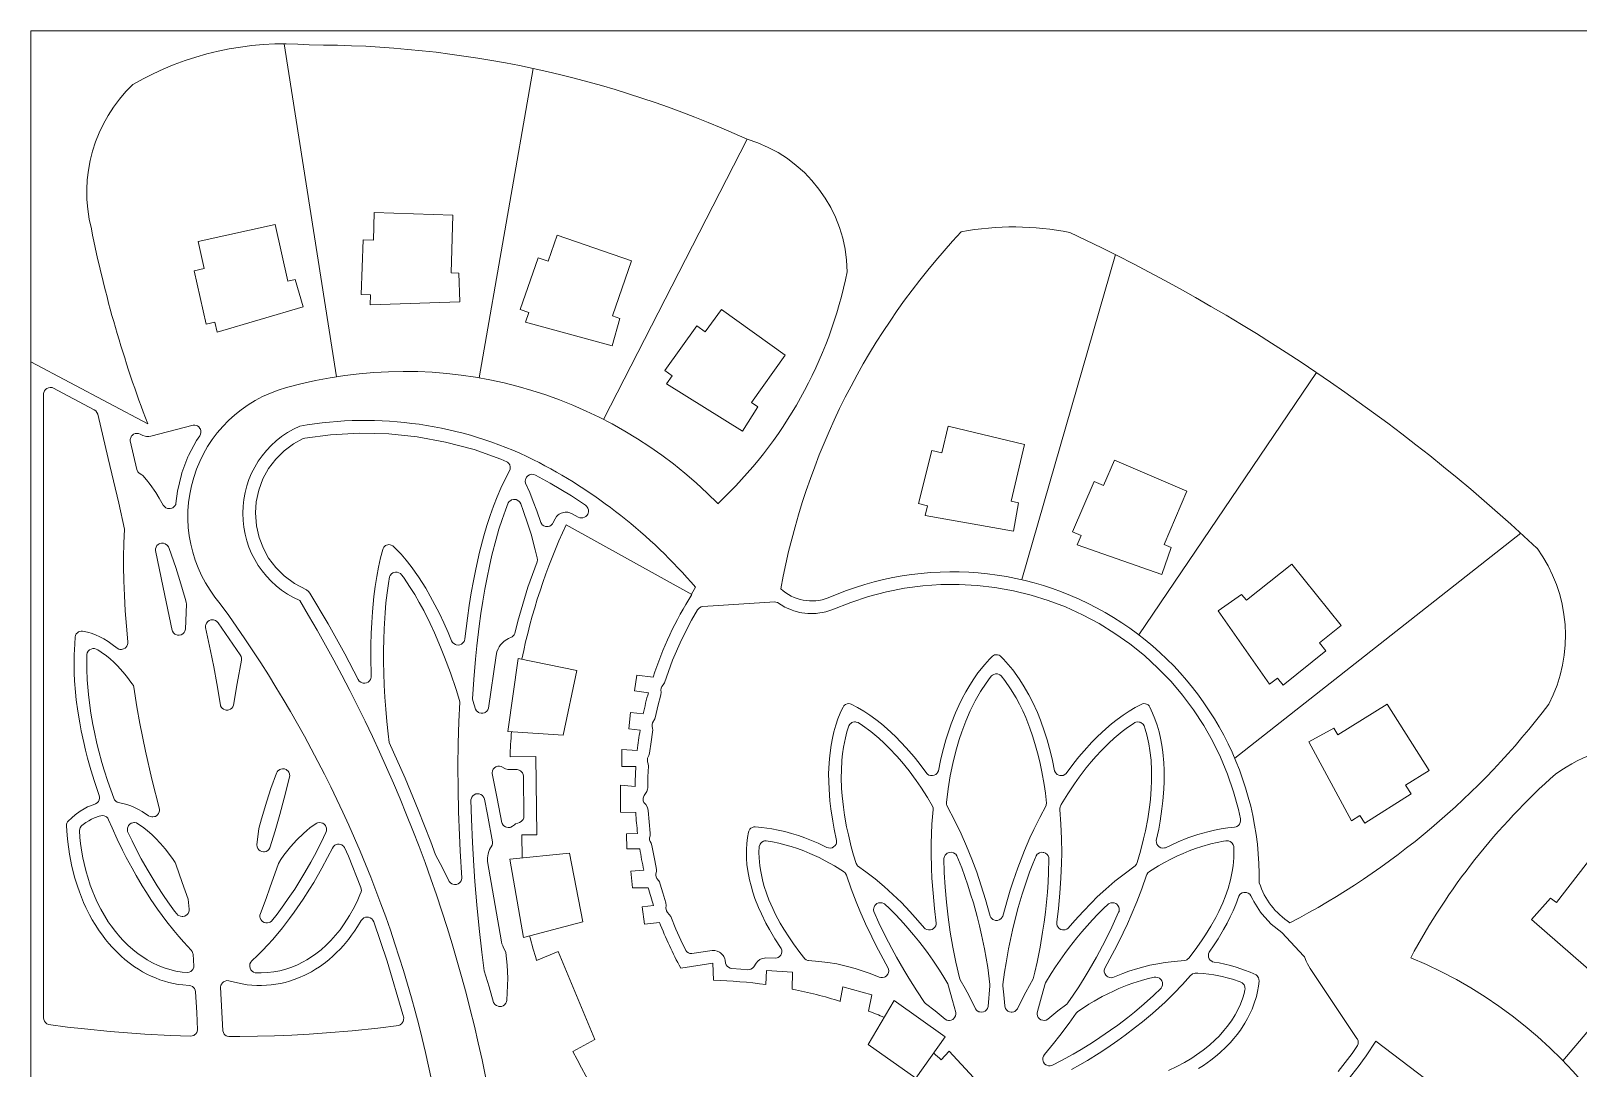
# Model space of a CAD drawing. Header units: inches. Extents: x 36 to 78.3, y 17.3 to 55.9.
# Drawn here: x 36.25 to 63.2, y 37.82 to 55.9 of the extents above; entities that cross this region are included whole.
import ezdxf

# ---------------------------------------------------------------- set-up
doc = ezdxf.new("R2010")
doc.units = ezdxf.units.IN
doc.layers.add('01_ORIGINAL_PLAN', color=7, linetype='Continuous', lineweight=20)
doc.layers.add('02_CONCEPT_CLOSED_AREAS', color=7, linetype='Continuous', lineweight=15)

msp = doc.modelspace()

# ---------------------------------------------------------------- linework, layer by layer
at = {"layer": '01_ORIGINAL_PLAN'}
for p, q in [((36.248, 17.906), (36.248, 55.9)), ((36.248, 55.9), (71.442, 55.9))]:
    msp.add_line(p, q, dxfattribs=at)
for points in [[(40.658, 55.675), (41.569, 49.871)], [(45, 55.245), (44.06, 49.85)], [(48.726, 54.013), (46.225, 49.126)], [(55.143, 52), (53.51, 46.333)], [(38.284, 49.049), (36.248, 50.129)], [(55.552, 45.371), (58.647, 49.945)], [(62.206, 47.145), (57.223, 43.22)], [(47.087, 44.63), (46.802, 44.667), (46.766, 44.393), (47.006, 44.362)], [(46.916, 43.993), (46.696, 44.016), (46.666, 43.73), (46.862, 43.709)], [(45.044, 43.247), (44.595, 43.241)], [(44.807, 41.482), (44.799, 41.881), (45.061, 41.886), (45.044, 43.247)], [(46.813, 43.357), (46.546, 43.371), (46.546, 43.074), (46.789, 43.074)], [(46.775, 42.728), (46.519, 42.748), (46.519, 42.277), (46.786, 42.274)], [(66.604, 42.276), (62.941, 37.945)], [(46.818, 41.908), (46.625, 41.902), (46.633, 41.638), (46.856, 41.638)], [(46.926, 41.27), (46.702, 41.249), (46.728, 40.961), (47.002, 40.962)], [(47.096, 40.651), (46.9, 40.63)], [(46.9, 40.63), (46.939, 40.324), (47.2, 40.358)], [(46.075, 38.317), (45.433, 39.849), (45.059, 39.693)], [(49.053, 39.272), (49.062, 39.519), (49.515, 39.492), (49.513, 39.194)], [(50.35, 38.981), (50.396, 39.232), (50.902, 39.093), (50.842, 38.811)], [(51.286, 38.996), (52.178, 38.364), (51.665, 37.64), (50.837, 38.227), (51.286, 38.996)], [(46.075, 38.317), (45.692, 38.109)], [(52.249, 38.111), (52.108, 37.96)], [(52.249, 38.111), (52.668, 37.654), (52.525, 37.523)]]:
    msp.add_lwpolyline(points, dxfattribs=at)
for points in [[(43.572, 51.68), (43.598, 52.69), (42.23, 52.734), (42.214, 52.252), (42.035, 52.258), (42.004, 51.303), (42.163, 51.298), (42.158, 51.123), (43.721, 51.177), (43.704, 51.675)], [(40.725, 51.537), (40.502, 52.523), (39.164, 52.23), (39.268, 51.758), (39.093, 51.72), (39.298, 50.787), (39.453, 50.821), (39.491, 50.65), (40.993, 51.087), (40.853, 51.565)], [(46.381, 50.933), (46.709, 51.889), (45.415, 52.34), (45.257, 51.885), (45.088, 51.944), (44.773, 51.041), (44.923, 50.989), (44.866, 50.824), (46.374, 50.409), (46.506, 50.889)], [(48.804, 49.422), (49.389, 50.246), (48.277, 51.045), (47.995, 50.654), (47.85, 50.758), (47.292, 49.982), (47.421, 49.889), (47.319, 49.747), (48.648, 48.921), (48.911, 49.345)], [(53.327, 47.704), (53.561, 48.687), (52.231, 49.012), (52.116, 48.544), (51.942, 48.586), (51.715, 47.658), (51.87, 47.62), (51.829, 47.45), (53.37, 47.181), (53.455, 47.672)], [(55.995, 46.944), (56.387, 47.876), (55.128, 48.415), (54.938, 47.972), (54.774, 48.042), (54.397, 47.164), (54.544, 47.101), (54.475, 46.94), (55.951, 46.422), (56.116, 46.892)], [(57.426, 45.973), (58.218, 46.601), (59.075, 45.534), (58.699, 45.232), (58.811, 45.092), (58.066, 44.493), (57.966, 44.618), (57.83, 44.508), (56.934, 45.791), (57.343, 46.076)], [(45.757, 44.748), (44.738, 44.957), (44.556, 43.684), (45.524, 43.622)], [(59.019, 43.63), (59.878, 44.165), (60.608, 43.006), (60.2, 42.749), (60.296, 42.598), (59.487, 42.088), (59.402, 42.222), (59.254, 42.129), (58.511, 43.505), (58.949, 43.742)], [(45.629, 41.562), (44.593, 41.461), (44.828, 40.095), (45.865, 40.369)], [(62.827, 40.702), (63.445, 41.502), (64.534, 40.672), (64.241, 40.288), (64.384, 40.18), (63.804, 39.42), (63.677, 39.516), (63.571, 39.377), (62.394, 40.407), (62.722, 40.782)]]:
    msp.add_lwpolyline(points, close=True, dxfattribs=at)
for points in [[(44.283, 37.084, 0.090917), (40.931, 45.968, -0.652582), (40.931, 49.011, -0.158741), (45.004, 48.425, -0.098355), (47.824, 46.203), (47.755, 46.078)], [(47.087, 44.63, -0.062406), (47.763, 46.073), (45.572, 47.29, 0.058367), (44.801, 44.944, 0.058367)], [(50.14, 46.014, -0.546754), (57.65, 41.045, 0.171391), (58.184, 40.351, 0.171391)], [(46.916, 43.993, -0.01479), (47.006, 44.362, -0.01479)], [(44.621, 43.68, 0.010358), (44.595, 43.241)], [(46.813, 43.357, -0.013879), (46.862, 43.709)], [(60.29, 39.74, -0.089338), (62.813, 42.944, -0.322066), (66.051, 42.944, -0.030946), (69.111, 38.833, -0.044664), (70.78, 33.554, -0.301674), (68.967, 31.144, -0.082145), (65.591, 31.078)], [(46.775, 42.728, -0.013523), (46.789, 43.074, -0.013523)], [(46.818, 41.908, -0.014342), (46.786, 42.274)], [(46.926, 41.27, -0.014645), (46.856, 41.638)], [(47.096, 40.651, -0.012679), (47.002, 40.962)], [(48.142, 39.35), (48.13, 39.649), (47.57, 39.561, -0.034306), (47.2, 40.358, -0.034306)], [(44.936, 40.124, 0.010564), (45.059, 39.693, 0.010564)], [(60.29, 39.74, -0.300089), (65.18, 32.538)], [(59.849, 35.488, 0.057164), (61.253, 37.088), (59.681, 38.289, -0.064319), (58.632, 37.014, -0.064319)], [(45.692, 38.109, 0.060935), (47.109, 35.956, -0.206423), (49.375, 35.99)]]:
    msp.add_lwpolyline(points, format="xyb", dxfattribs=at)
for centre, radius, start, end in [((40.658, 50.423), 5.252, 85.2142, 120.0956), ((41.139, 37.317), 18.339, 65.5622, 90.1344), ((39.813, 53.089), 2.593, 133.6015, 194.2753), ((48.026, 51.672), 2.444, 0.7167, 73.3418), ((57.911, 56.571), 21.019, 191.3089, 200.9684), ((61.436, 43.951), 12.326, 136.7478, 169.6154), ((53.373, 47.535), 4.948, 78.6004, 100.6499), ((40.939, 23.771), 31.601, 47.0054, 64.8874), ((43.034, 53.196), 7.583, 313.0815, 348.6437), ((42.751, 42.34), 7.624, 44.2289, 105.6047), ((41.312, 47.434), 2.33, 105.2161, 220.7715), ((60.387, 45.356), 2.599, 332.6099, 36.0186), ((49.852, 46.755), 0.794, 227.0981, 291.2465), ((22.064, 33.195), 21.619, 354.0583, 36.0319), ((51.961, 52.291), 13.465, 297.5281, 322.8549), ((47.898, 31.093), 8.26, 81.9573, 88.3074), ((47.898, 31.093), 8.26, 72.7279, 78.7214), ((47.898, 31.093), 8.26, 67.0855, 69.118), ((48.363, 33.974), 5.47, 46.7825, 48.644)]:
    msp.add_arc(centre, radius, start, end, dxfattribs=at)
at = {"layer": '02_CONCEPT_CLOSED_AREAS'}
for points in [[(36.469, 49.579), (36.472, 49.594), (36.483, 49.623), (36.502, 49.647), (36.526, 49.667), (36.554, 49.679), (36.585, 49.684), (36.615, 49.681), (36.63, 49.676), (37.35, 49.295), (37.378, 49.275), (37.398, 49.249), (37.411, 49.217), (37.596, 48.446), (37.778, 47.666), (37.88, 47.213), (37.868, 46.967), (37.862, 46.728), (37.861, 46.563), (37.865, 46.313), (37.875, 46.055), (37.89, 45.791), (37.911, 45.521), (37.937, 45.249), (37.936, 45.217), (37.927, 45.187), (37.919, 45.173), (37.899, 45.148), (37.887, 45.138), (37.859, 45.124), (37.828, 45.117), (37.796, 45.118), (37.781, 45.122), (37.753, 45.136), (37.665, 45.204), (37.592, 45.256), (37.52, 45.301), (37.449, 45.339), (37.373, 45.372), (37.299, 45.399), (37.255, 45.412), (37.18, 45.428), (37.144, 45.434), (37.12, 45.434), (37.097, 45.43), (37.077, 45.421), (37.058, 45.408), (37.038, 45.386), (37.025, 45.36), (37.02, 45.336), (37.01, 45.211), (37.001, 45.023), (36.999, 44.896), (37.002, 44.703), (37.009, 44.571), (37.024, 44.373), (37.038, 44.24), (37.065, 44.038), (37.098, 43.836), (37.124, 43.699), (37.167, 43.496), (37.2, 43.358), (37.235, 43.221), (37.292, 43.017), (37.356, 42.812), (37.437, 42.572), (37.444, 42.541), (37.444, 42.525), (37.438, 42.494), (37.432, 42.479), (37.424, 42.465), (37.402, 42.441), (37.375, 42.424), (37.303, 42.398), (37.236, 42.37), (37.173, 42.337), (37.108, 42.298), (37.019, 42.233), (36.959, 42.181), (36.898, 42.123), (36.887, 42.109), (36.876, 42.09), (36.869, 42.067), (36.867, 42.039), (36.878, 41.873), (36.889, 41.761), (36.919, 41.544), (36.96, 41.334), (37.012, 41.131), (37.057, 40.986), (37.091, 40.889), (37.164, 40.705), (37.205, 40.616), (37.269, 40.488), (37.316, 40.403), (37.364, 40.323), (37.439, 40.208), (37.493, 40.132), (37.548, 40.06), (37.605, 39.99), (37.664, 39.924), (37.754, 39.83), (37.818, 39.769), (37.883, 39.713), (37.982, 39.635), (38.051, 39.585), (38.122, 39.539), (38.194, 39.496), (38.267, 39.457), (38.341, 39.421), (38.417, 39.388), (38.495, 39.358), (38.573, 39.332), (38.653, 39.31), (38.733, 39.292), (38.814, 39.277), (38.896, 39.266), (39.002, 39.258), (39.034, 39.253), (39.062, 39.239), (39.075, 39.229), (39.096, 39.205), (39.11, 39.177), (39.116, 39.146), (39.136, 38.788), (39.148, 38.484), (39.142, 38.454), (39.136, 38.44), (39.12, 38.415), (39.097, 38.395), (39.084, 38.387), (39.056, 38.377), (39.026, 38.374), (38.682, 38.385), (38.23, 38.409), (37.93, 38.43), (37.631, 38.454), (37.183, 38.499), (36.886, 38.533), (36.556, 38.577), (36.527, 38.59), (36.502, 38.609), (36.484, 38.633), (36.472, 38.662), (36.468, 38.693)], [(37.976, 48.751), (37.977, 48.782), (37.98, 48.797), (37.992, 48.825), (38.001, 48.838), (38.011, 48.849), (38.035, 48.868), (38.063, 48.88), (38.078, 48.883), (38.093, 48.884), (38.123, 48.881), (38.152, 48.87), (38.199, 48.846), (38.238, 48.834), (38.261, 48.831), (38.299, 48.83), (38.339, 48.837), (39.075, 49.028), (39.106, 49.028), (39.136, 49.02), (39.149, 49.014), (39.174, 48.995), (39.193, 48.971), (39.2, 48.958), (39.209, 48.928), (39.21, 48.897), (39.203, 48.867), (39.188, 48.84), (39.132, 48.757), (38.994, 48.497), (38.983, 48.472), (38.878, 48.193), (38.869, 48.166), (38.801, 47.877), (38.775, 47.661), (38.77, 47.646), (38.755, 47.618), (38.732, 47.595), (38.719, 47.586), (38.705, 47.579), (38.674, 47.571), (38.642, 47.571), (38.626, 47.574), (38.597, 47.587), (38.572, 47.607), (38.553, 47.632), (38.482, 47.756), (38.421, 47.854), (38.325, 47.992), (38.261, 48.074), (38.195, 48.148), (38.178, 48.163), (38.132, 48.192), (38.111, 48.214), (38.103, 48.227), (38.093, 48.256)], [(42.177, 44.636), (42.171, 44.606), (42.164, 44.592), (42.147, 44.567), (42.124, 44.547), (42.096, 44.534), (42.066, 44.528), (42.035, 44.53), (42.02, 44.533), (41.993, 44.547), (41.969, 44.566), (41.952, 44.591), (41.716, 45.038), (41.426, 45.56), (41.109, 46.097), (41.083, 46.127), (41.051, 46.153), (40.84, 46.266), (40.658, 46.399), (40.512, 46.545), (40.388, 46.709), (40.297, 46.874), (40.222, 47.067), (40.176, 47.27), (40.159, 47.498), (40.173, 47.692), (40.217, 47.896), (40.29, 48.09), (40.388, 48.27), (40.512, 48.434), (40.658, 48.58), (40.825, 48.704), (40.993, 48.794), (41.02, 48.801), (41.467, 48.86), (41.972, 48.888), (42.486, 48.875), (42.977, 48.824), (43.473, 48.733), (43.969, 48.601), (44.437, 48.436), (44.541, 48.389), (44.553, 48.38), (44.574, 48.359), (44.589, 48.333), (44.597, 48.303), (44.598, 48.273), (44.595, 48.258), (44.584, 48.23), (44.502, 48.076), (44.434, 47.931), (44.369, 47.777), (44.307, 47.617), (44.248, 47.45), (44.193, 47.277), (44.14, 47.096), (44.066, 46.813), (44, 46.516), (43.959, 46.311), (43.921, 46.101), (43.885, 45.883), (43.853, 45.663), (43.808, 45.299), (43.8, 45.269), (43.794, 45.254), (43.775, 45.229), (43.75, 45.21), (43.721, 45.197), (43.69, 45.193), (43.658, 45.196), (43.643, 45.201), (43.616, 45.217), (43.594, 45.239), (43.578, 45.267), (43.515, 45.414), (43.441, 45.581), (43.364, 45.742), (43.287, 45.895), (43.206, 46.044), (43.126, 46.183), (43, 46.382), (42.873, 46.561), (42.786, 46.672), (42.696, 46.775), (42.605, 46.87), (42.552, 46.92), (42.527, 46.935), (42.506, 46.941), (42.486, 46.944), (42.464, 46.942), (42.444, 46.936), (42.424, 46.927), (42.408, 46.914), (42.394, 46.897), (42.383, 46.879), (42.377, 46.86), (42.339, 46.711), (42.303, 46.55), (42.273, 46.386), (42.246, 46.216), (42.224, 46.041), (42.198, 45.77), (42.185, 45.584), (42.177, 45.393), (42.172, 45.197), (42.171, 44.999)], [(44.867, 48.015), (44.861, 48.046), (44.864, 48.078), (44.869, 48.093), (44.884, 48.12), (44.905, 48.143), (44.932, 48.16), (44.947, 48.165), (44.978, 48.171), (45.009, 48.167), (45.038, 48.156), (45.295, 48.017), (45.667, 47.792), (45.909, 47.629), (45.933, 47.607), (45.942, 47.595), (45.95, 47.581), (45.96, 47.551), (45.961, 47.519), (45.954, 47.488), (45.948, 47.473), (45.94, 47.46), (45.918, 47.436), (45.891, 47.42), (45.861, 47.411), (45.829, 47.41), (45.813, 47.413), (45.784, 47.424), (45.679, 47.482), (45.639, 47.499), (45.6, 47.508), (45.575, 47.51), (45.554, 47.509), (45.511, 47.501), (45.488, 47.493), (45.452, 47.474), (45.435, 47.462), (45.404, 47.432), (45.38, 47.396), (45.343, 47.317), (45.335, 47.304), (45.313, 47.282), (45.286, 47.267), (45.257, 47.259), (45.226, 47.259), (45.211, 47.261), (45.182, 47.272), (45.158, 47.29), (45.147, 47.302), (45.131, 47.328), (45.061, 47.535), (45.001, 47.697), (44.938, 47.853)], [(44.22, 44.091), (44.208, 44.062), (44.189, 44.038), (44.164, 44.019), (44.15, 44.012), (44.121, 44.004), (44.09, 44.004), (44.06, 44.011), (44.046, 44.018), (44.033, 44.026), (44.01, 44.048), (43.994, 44.074), (43.947, 44.227), (43.942, 44.255), (43.963, 44.591), (43.993, 44.948), (44.016, 45.181), (44.056, 45.521), (44.087, 45.741), (44.12, 45.958), (44.156, 46.167), (44.194, 46.371), (44.236, 46.569), (44.28, 46.761), (44.352, 47.038), (44.403, 47.212), (44.457, 47.38), (44.514, 47.542), (44.564, 47.671), (44.583, 47.696), (44.608, 47.716), (44.623, 47.723), (44.653, 47.731), (44.685, 47.731), (44.701, 47.728), (44.73, 47.716), (44.755, 47.696), (44.765, 47.684), (44.781, 47.657), (44.825, 47.541), (44.908, 47.298), (44.961, 47.125), (45.035, 46.854), (45.07, 46.711), (45.073, 46.677), (45.066, 46.643), (44.907, 46.202), (44.731, 45.609), (44.68, 45.396), (44.666, 45.369), (44.657, 45.358), (44.635, 45.338), (44.622, 45.331), (44.571, 45.309), (44.538, 45.292), (44.491, 45.258), (44.463, 45.233), (44.432, 45.199), (44.406, 45.162), (44.388, 45.128), (44.367, 45.075), (44.352, 45.012)], [(38.416, 46.84), (38.418, 46.871), (38.427, 46.9), (38.444, 46.927), (38.467, 46.948), (38.48, 46.956), (38.494, 46.962), (38.525, 46.969), (38.556, 46.968), (38.586, 46.959), (38.612, 46.943), (38.623, 46.932), (38.642, 46.907), (38.648, 46.892), (38.697, 46.761), (38.772, 46.547), (38.844, 46.321), (38.936, 46.005), (38.953, 45.941), (38.957, 45.905), (38.941, 45.467), (38.932, 45.436), (38.915, 45.409), (38.892, 45.387), (38.864, 45.373), (38.833, 45.366), (38.817, 45.365), (38.801, 45.367), (38.771, 45.377), (38.757, 45.385), (38.733, 45.405), (38.715, 45.432), (38.709, 45.446), (38.554, 46.196)], [(42.496, 46.38), (42.509, 46.408), (42.529, 46.432), (42.554, 46.45), (42.568, 46.456), (42.599, 46.463), (42.63, 46.463), (42.659, 46.454), (42.686, 46.438), (42.707, 46.416), (42.738, 46.374), (42.857, 46.199), (42.936, 46.072), (43.014, 45.937), (43.092, 45.793), (43.204, 45.568), (43.278, 45.407), (43.385, 45.157), (43.455, 44.981), (43.557, 44.706), (43.655, 44.42), (43.716, 44.227), (43.718, 44.199), (43.703, 43.86), (43.692, 43.474), (43.688, 43.082), (43.69, 42.685), (43.699, 42.283), (43.713, 41.877), (43.727, 41.604), (43.756, 41.129), (43.75, 41.098), (43.744, 41.083), (43.727, 41.057), (43.716, 41.046), (43.69, 41.028), (43.66, 41.018), (43.628, 41.016), (43.597, 41.022), (43.583, 41.028), (43.557, 41.046), (43.536, 41.07), (43.417, 41.309), (43.299, 41.535), (43.216, 41.759), (42.997, 42.318), (42.766, 42.873), (42.49, 43.495), (42.471, 43.644), (42.449, 43.861), (42.431, 44.076), (42.416, 44.287), (42.404, 44.495), (42.396, 44.7), (42.392, 44.9), (42.391, 45.097), (42.394, 45.29), (42.4, 45.478), (42.417, 45.754), (42.433, 45.929), (42.453, 46.101), (42.476, 46.267)], [(46.937, 42.436), (46.928, 42.45), (46.917, 42.479), (46.914, 42.495), (46.915, 42.526), (46.919, 42.542), (46.932, 42.571), (46.957, 42.605), (46.978, 42.642), (46.99, 42.679), (46.994, 42.703), (46.999, 42.894), (47.008, 43.083), (47.003, 43.124), (46.992, 43.159), (46.989, 43.19), (46.993, 43.22), (46.998, 43.234), (47.014, 43.267), (47.028, 43.309), (47.053, 43.504), (47.08, 43.675), (47.082, 43.716), (47.08, 43.737), (47.073, 43.777), (47.072, 43.809), (47.08, 43.839), (47.118, 43.905), (47.131, 43.946), (47.172, 44.125), (47.224, 44.326), (47.226, 44.37), (47.223, 44.406), (47.228, 44.439), (47.241, 44.469), (47.264, 44.499), (47.286, 44.536), (47.428, 44.929), (47.581, 45.283), (47.755, 45.627), (47.861, 45.807), (47.871, 45.82), (47.895, 45.843), (47.924, 45.859), (47.957, 45.865), (49.212, 45.945), (49.228, 45.943), (49.258, 45.932), (49.383, 45.856), (49.41, 45.842), (49.512, 45.8), (49.541, 45.79), (49.647, 45.762), (49.677, 45.756), (49.786, 45.743), (49.816, 45.742), (49.927, 45.744), (49.957, 45.746), (50.067, 45.764), (50.097, 45.771), (50.205, 45.804), (50.535, 45.937), (50.843, 46.039), (51.154, 46.121), (51.468, 46.183), (51.785, 46.225), (52.102, 46.247), (52.42, 46.249), (52.737, 46.232), (53.045, 46.197), (53.366, 46.139), (53.675, 46.064), (53.973, 45.971), (54.272, 45.858), (54.572, 45.721), (54.858, 45.569), (55.135, 45.397), (55.396, 45.213), (55.648, 45.01), (55.885, 44.792), (56.112, 44.556), (56.314, 44.318), (56.504, 44.063), (56.682, 43.791), (56.835, 43.521), (56.975, 43.236), (57.097, 42.942), (57.203, 42.634), (57.288, 42.326), (57.322, 42.161), (57.325, 42.13), (57.319, 42.1), (57.306, 42.072), (57.286, 42.048), (57.26, 42.03), (57.246, 42.024), (57.216, 42.017), (57.103, 42.005), (56.986, 41.988), (56.87, 41.966), (56.754, 41.939), (56.58, 41.89), (56.407, 41.831), (56.235, 41.762), (56.014, 41.659), (55.999, 41.655), (55.967, 41.653), (55.936, 41.659), (55.907, 41.674), (55.884, 41.695), (55.866, 41.722), (55.857, 41.752), (55.856, 41.784), (55.897, 41.98), (55.924, 42.125), (55.955, 42.335), (55.972, 42.476), (55.988, 42.679), (55.993, 42.815), (55.993, 43.01), (55.987, 43.14), (55.97, 43.326), (55.953, 43.447), (55.93, 43.567), (55.903, 43.682), (55.871, 43.797), (55.833, 43.906), (55.792, 44.008), (55.769, 44.06), (55.744, 44.112), (55.731, 44.132), (55.715, 44.148), (55.703, 44.156), (55.67, 44.17), (55.641, 44.172), (55.618, 44.169), (55.604, 44.165), (55.489, 44.103), (55.383, 44.04), (55.279, 43.971), (55.175, 43.896), (55.074, 43.817), (54.975, 43.733), (54.831, 43.599), (54.735, 43.502), (54.598, 43.351), (54.506, 43.243), (54.418, 43.132), (54.285, 42.954), (54.261, 42.934), (54.233, 42.921), (54.203, 42.916), (54.172, 42.919), (54.157, 42.923), (54.129, 42.937), (54.117, 42.947), (54.097, 42.97), (54.084, 42.998), (54.045, 43.178), (54.01, 43.326), (53.952, 43.54), (53.907, 43.681), (53.836, 43.882), (53.783, 44.014), (53.698, 44.201), (53.636, 44.323), (53.538, 44.494), (53.466, 44.605), (53.355, 44.758), (53.275, 44.856), (53.192, 44.948), (53.135, 45.004), (53.117, 45.015), (53.089, 45.023), (53.06, 45.024), (53.038, 45.02), (53.019, 45.012), (53, 44.999), (52.949, 44.948), (52.866, 44.855), (52.749, 44.71), (52.675, 44.605), (52.605, 44.495), (52.537, 44.38), (52.474, 44.262), (52.414, 44.14), (52.358, 44.013), (52.282, 43.818), (52.234, 43.68), (52.19, 43.541), (52.131, 43.327), (52.096, 43.178), (52.058, 42.998), (52.044, 42.97), (52.035, 42.958), (52.012, 42.937), (51.985, 42.923), (51.954, 42.916), (51.923, 42.918), (51.894, 42.927), (51.868, 42.943), (51.856, 42.954), (51.723, 43.132), (51.634, 43.244), (51.5, 43.401), (51.407, 43.501), (51.311, 43.598), (51.167, 43.732), (51.066, 43.818), (50.967, 43.896), (50.864, 43.97), (50.758, 44.04), (50.652, 44.103), (50.537, 44.165), (50.523, 44.169), (50.501, 44.172), (50.472, 44.17), (50.439, 44.156), (50.421, 44.143), (50.411, 44.132), (50.398, 44.112), (50.372, 44.06), (50.349, 44.008), (50.308, 43.906), (50.271, 43.797), (50.238, 43.682), (50.211, 43.567), (50.189, 43.447), (50.165, 43.267), (50.154, 43.139), (50.147, 42.948), (50.148, 42.814), (50.154, 42.68), (50.17, 42.477), (50.186, 42.336), (50.218, 42.125), (50.245, 41.98), (50.286, 41.784), (50.286, 41.768), (50.281, 41.737), (50.275, 41.722), (50.258, 41.695), (50.234, 41.674), (50.206, 41.659), (50.175, 41.653), (50.143, 41.655), (50.113, 41.665), (49.965, 41.736), (49.85, 41.785), (49.734, 41.831), (49.62, 41.871), (49.502, 41.908), (49.386, 41.94), (49.27, 41.966), (49.155, 41.988), (48.98, 42.012), (48.866, 42.021), (48.846, 42.021), (48.818, 42.014), (48.793, 42.001), (48.772, 41.981), (48.754, 41.95), (48.748, 41.931), (48.732, 41.836), (48.719, 41.73), (48.714, 41.627), (48.715, 41.474), (48.723, 41.368), (48.737, 41.259), (48.767, 41.102), (48.794, 40.992), (48.825, 40.884), (48.862, 40.776), (48.925, 40.616), (48.974, 40.505), (49.053, 40.344), (49.114, 40.234), (49.21, 40.073), (49.319, 39.904), (49.33, 39.874), (49.332, 39.843), (49.326, 39.812), (49.312, 39.784), (49.292, 39.76), (49.266, 39.743), (49.251, 39.737), (49.221, 39.731), (49.053, 39.738), (49.029, 39.736), (48.989, 39.726), (48.949, 39.708), (48.914, 39.681), (48.885, 39.649), (48.844, 39.58), (48.821, 39.559), (48.793, 39.544), (48.762, 39.534), (48.726, 39.532), (48.614, 39.543), (48.46, 39.554), (48.43, 39.56), (48.403, 39.574), (48.379, 39.594), (48.362, 39.619), (48.352, 39.648), (48.344, 39.701), (48.337, 39.721), (48.319, 39.761), (48.307, 39.779), (48.28, 39.809), (48.261, 39.825), (48.243, 39.837), (48.203, 39.856), (48.161, 39.866), (48.117, 39.868), (47.762, 39.814), (47.731, 39.817), (47.703, 39.828), (47.678, 39.846), (47.658, 39.869), (47.57, 40.047), (47.486, 40.238), (47.395, 40.46), (47.37, 40.497), (47.341, 40.528), (47.323, 40.556), (47.314, 40.588), (47.312, 40.605), (47.316, 40.654), (47.311, 40.697), (47.257, 40.87), (47.214, 41.021), (47.198, 41.062), (47.187, 41.081), (47.156, 41.121), (47.142, 41.151), (47.136, 41.183), (47.136, 41.2), (47.145, 41.25), (47.146, 41.272), (47.141, 41.316), (47.104, 41.494), (47.068, 41.696), (47.052, 41.738), (47.036, 41.767), (47.027, 41.799), (47.027, 41.833), (47.035, 41.868), (47.038, 41.911), (47.019, 42.11), (47.003, 42.311), (46.997, 42.338), (46.983, 42.373), (46.959, 42.41)], [(39.291, 45.501), (39.292, 45.532), (39.296, 45.548), (39.309, 45.576), (39.329, 45.601), (39.355, 45.619), (39.384, 45.63), (39.416, 45.632), (39.431, 45.631), (39.461, 45.621), (39.488, 45.604), (39.509, 45.581), (39.896, 45.022), (39.911, 44.993), (39.917, 44.962), (39.916, 44.93), (39.841, 44.523), (39.779, 44.145), (39.766, 44.117), (39.747, 44.093), (39.723, 44.074), (39.694, 44.063), (39.679, 44.06), (39.648, 44.06), (39.633, 44.063), (39.604, 44.074), (39.58, 44.093), (39.569, 44.104), (39.553, 44.131), (39.548, 44.145), (39.486, 44.522), (39.434, 44.811), (39.379, 45.094)], [(37.222, 45.029), (37.23, 45.059), (37.246, 45.085), (37.256, 45.097), (37.268, 45.107), (37.295, 45.122), (37.324, 45.13), (37.355, 45.13), (37.385, 45.123), (37.412, 45.109), (37.474, 45.07), (37.564, 45.004), (37.627, 44.952), (37.692, 44.892), (37.756, 44.829), (37.849, 44.726), (37.912, 44.65), (38.008, 44.524), (38.032, 44.485), (38.039, 44.458), (38.095, 44.115), (38.147, 43.826), (38.244, 43.341), (38.355, 42.855), (38.487, 42.332), (38.487, 42.301), (38.484, 42.286), (38.473, 42.257), (38.454, 42.233), (38.443, 42.222), (38.416, 42.206), (38.402, 42.201), (38.371, 42.196), (38.356, 42.197), (38.326, 42.204), (38.298, 42.218), (38.187, 42.291), (38.121, 42.327), (38.054, 42.36), (37.987, 42.388), (37.919, 42.412), (37.85, 42.431), (37.767, 42.448), (37.753, 42.454), (37.726, 42.47), (37.715, 42.481), (37.705, 42.493), (37.69, 42.521), (37.587, 42.814), (37.524, 43.012), (37.484, 43.146), (37.43, 43.344), (37.397, 43.478), (37.353, 43.676), (37.326, 43.809), (37.292, 44.005), (37.273, 44.136), (37.249, 44.329), (37.237, 44.457), (37.228, 44.585), (37.22, 44.772), (37.219, 44.896)], [(52.207, 42.393), (52.2, 42.421), (52.199, 42.45), (52.229, 42.685), (52.266, 42.911), (52.311, 43.129), (52.362, 43.341), (52.421, 43.545), (52.465, 43.678), (52.536, 43.866), (52.615, 44.048), (52.7, 44.22), (52.792, 44.381), (52.891, 44.531), (52.961, 44.625), (52.987, 44.656), (52.999, 44.666), (53.026, 44.681), (53.055, 44.689), (53.086, 44.689), (53.116, 44.681), (53.13, 44.674), (53.154, 44.656), (53.217, 44.577), (53.317, 44.432), (53.412, 44.274), (53.471, 44.164), (53.528, 44.046), (53.581, 43.927), (53.653, 43.742), (53.698, 43.612), (53.741, 43.478), (53.797, 43.273), (53.831, 43.129), (53.861, 42.984), (53.901, 42.763), (53.923, 42.609), (53.943, 42.436), (53.939, 42.407), (53.934, 42.393), (53.825, 42.186), (53.722, 41.976), (53.655, 41.831), (53.56, 41.61), (53.5, 41.46), (53.443, 41.308), (53.361, 41.074), (53.31, 40.917), (53.263, 40.758), (53.182, 40.467), (53.166, 40.44), (53.156, 40.428), (53.144, 40.418), (53.117, 40.402), (53.087, 40.393), (53.071, 40.392), (53.055, 40.393), (53.024, 40.402), (53.01, 40.409), (52.985, 40.428), (52.975, 40.44), (52.959, 40.467), (52.879, 40.757), (52.806, 40.995), (52.726, 41.231), (52.641, 41.46), (52.55, 41.685), (52.454, 41.904), (52.352, 42.117)], [(50.499, 43.784), (50.516, 43.811), (50.527, 43.822), (50.553, 43.84), (50.567, 43.846), (50.598, 43.852), (50.614, 43.853), (50.629, 43.851), (50.659, 43.841), (50.739, 43.789), (50.882, 43.684), (51.02, 43.569), (51.113, 43.484), (51.203, 43.395), (51.335, 43.256), (51.422, 43.155), (51.549, 42.998), (51.671, 42.833), (51.752, 42.716), (51.867, 42.537), (51.957, 42.385), (51.965, 42.356), (51.966, 42.327), (51.947, 42.069), (51.939, 41.902), (51.935, 41.734), (51.934, 41.562), (51.939, 41.304), (51.947, 41.129), (51.965, 40.866), (51.99, 40.601), (52.021, 40.344), (52.02, 40.329), (52.012, 40.299), (51.997, 40.272), (51.975, 40.25), (51.949, 40.234), (51.919, 40.225), (51.888, 40.225), (51.858, 40.232), (51.831, 40.247), (51.819, 40.256), (51.703, 40.392), (51.561, 40.55), (51.415, 40.702), (51.266, 40.846), (51.112, 40.985), (50.956, 41.116), (50.797, 41.24), (50.652, 41.345), (50.641, 41.357), (50.624, 41.384), (50.58, 41.527), (50.541, 41.672), (50.49, 41.883), (50.46, 42.024), (50.424, 42.229), (50.404, 42.365), (50.383, 42.562), (50.373, 42.694), (50.367, 42.881), (50.368, 43.007), (50.378, 43.184), (50.39, 43.299), (50.406, 43.414), (50.438, 43.574), (50.466, 43.681)], [(54.323, 40.256), (54.298, 40.238), (54.269, 40.227), (54.254, 40.225), (54.223, 40.225), (54.193, 40.234), (54.166, 40.25), (54.145, 40.272), (54.13, 40.299), (54.122, 40.329), (54.122, 40.36), (54.151, 40.601), (54.177, 40.866), (54.195, 41.13), (54.205, 41.389), (54.207, 41.563), (54.205, 41.818), (54.195, 42.07), (54.176, 42.327), (54.175, 42.342), (54.18, 42.371), (54.185, 42.385), (54.199, 42.411), (54.313, 42.598), (54.429, 42.774), (54.511, 42.889), (54.634, 43.051), (54.719, 43.155), (54.806, 43.254), (54.894, 43.35), (55.028, 43.484), (55.122, 43.569), (55.26, 43.684), (55.354, 43.755), (55.45, 43.821), (55.483, 43.841), (55.497, 43.847), (55.528, 43.853), (55.559, 43.85), (55.574, 43.846), (55.588, 43.84), (55.614, 43.822), (55.625, 43.811), (55.642, 43.784), (55.662, 43.728), (55.69, 43.629), (55.726, 43.469), (55.744, 43.356), (55.764, 43.184), (55.773, 43.007), (55.773, 42.821), (55.768, 42.692), (55.753, 42.499), (55.737, 42.364), (55.706, 42.161), (55.667, 41.954), (55.635, 41.812), (55.581, 41.6), (55.523, 41.399), (55.51, 41.37), (55.489, 41.345), (55.293, 41.2), (55.134, 41.074), (54.978, 40.939), (54.826, 40.8), (54.726, 40.701), (54.58, 40.549), (54.439, 40.392)], [(40.412, 41.656), (40.395, 41.63), (40.373, 41.609), (40.346, 41.595), (40.316, 41.588), (40.3, 41.587), (40.27, 41.592), (40.241, 41.604), (40.217, 41.623), (40.199, 41.648), (40.187, 41.676), (40.183, 41.707), (40.217, 41.995), (40.264, 42.165), (40.356, 42.469), (40.429, 42.691), (40.524, 42.957), (40.539, 42.985), (40.549, 42.998), (40.56, 43.008), (40.587, 43.025), (40.602, 43.031), (40.633, 43.036), (40.664, 43.033), (40.694, 43.022), (40.707, 43.013), (40.73, 42.992), (40.739, 42.979), (40.752, 42.95), (40.755, 42.935), (40.757, 42.919), (40.753, 42.888), (40.662, 42.524), (40.585, 42.238), (40.504, 41.954)], [(44.283, 42.951), (44.282, 42.967), (44.288, 42.999), (44.302, 43.027), (44.323, 43.051), (44.349, 43.069), (44.364, 43.075), (44.38, 43.079), (44.411, 43.081), (44.443, 43.074), (44.515, 43.036), (44.556, 43.025), (44.598, 43.021), (44.722, 43.022), (44.753, 43.014), (44.78, 42.999), (44.802, 42.977), (44.811, 42.964), (44.824, 42.935), (44.828, 42.904), (44.837, 42.212), (44.833, 42.181), (44.822, 42.152), (44.803, 42.127), (44.791, 42.116), (44.763, 42.1), (44.731, 42.09), (44.692, 42.073), (44.673, 42.061), (44.639, 42.033), (44.61, 42.018), (44.595, 42.014), (44.563, 42.011), (44.531, 42.017), (44.516, 42.023), (44.489, 42.041), (44.478, 42.052), (44.46, 42.079), (44.454, 42.094), (44.374, 42.515)], [(43.914, 42.494), (43.922, 42.524), (43.928, 42.538), (43.946, 42.563), (43.97, 42.583), (43.998, 42.596), (44.013, 42.6), (44.028, 42.601), (44.059, 42.599), (44.088, 42.588), (44.113, 42.571), (44.124, 42.56), (44.141, 42.534), (44.151, 42.505), (44.204, 42.237), (44.287, 41.764), (44.288, 41.733), (44.282, 41.703), (44.239, 41.626), (44.225, 41.591), (44.214, 41.555), (44.207, 41.518), (44.203, 41.48), (44.205, 41.421), (44.446, 40.019), (44.455, 39.982), (44.468, 39.946), (44.484, 39.912), (44.513, 39.863), (44.524, 39.834), (44.543, 39.611), (44.558, 39.384), (44.538, 39.004), (44.533, 38.973), (44.52, 38.946), (44.5, 38.922), (44.475, 38.904), (44.446, 38.893), (44.431, 38.89), (44.401, 38.891), (44.386, 38.894), (44.357, 38.906), (44.333, 38.925), (44.323, 38.937), (44.308, 38.963), (44.229, 39.234), (44.145, 39.515), (44.103, 39.84), (44.057, 40.251), (44.016, 40.661), (43.982, 41.071), (43.963, 41.344), (43.94, 41.751), (43.923, 42.155)], [(37.093, 41.959), (37.1, 41.991), (37.106, 42.006), (37.125, 42.033), (37.136, 42.044), (37.204, 42.097), (37.254, 42.13), (37.305, 42.158), (37.355, 42.182), (37.436, 42.211), (37.463, 42.218), (37.494, 42.221), (37.524, 42.216), (37.552, 42.204), (37.565, 42.195), (37.586, 42.174), (37.601, 42.147), (37.662, 42.006), (37.751, 41.809), (37.844, 41.616), (37.909, 41.488), (38.01, 41.3), (38.08, 41.176), (38.187, 40.995), (38.261, 40.877), (38.337, 40.759), (38.453, 40.589), (38.615, 40.369), (38.739, 40.213), (38.824, 40.111), (38.911, 40.012), (39.039, 39.874), (39.058, 39.848), (39.069, 39.817), (39.072, 39.801), (39.086, 39.594), (39.084, 39.578), (39.074, 39.548), (39.066, 39.535), (39.045, 39.511), (39.033, 39.501), (39.004, 39.487), (38.973, 39.481), (38.881, 39.49), (38.775, 39.508), (38.67, 39.533), (38.567, 39.566), (38.466, 39.606), (38.367, 39.653), (38.27, 39.707), (38.177, 39.766), (38.114, 39.811), (38.024, 39.882), (37.936, 39.96), (37.854, 40.042), (37.798, 40.103), (37.72, 40.196), (37.645, 40.296), (37.596, 40.367), (37.528, 40.476), (37.464, 40.589), (37.404, 40.709), (37.366, 40.794), (37.314, 40.92), (37.282, 41.009), (37.237, 41.145), (37.21, 41.24), (37.175, 41.382), (37.154, 41.48), (37.136, 41.581), (37.114, 41.733), (37.102, 41.838)], [(37.933, 41.941), (37.928, 41.972), (37.93, 42.003), (37.94, 42.032), (37.948, 42.045), (37.969, 42.068), (37.994, 42.085), (38.024, 42.095), (38.039, 42.097), (38.054, 42.097), (38.085, 42.092), (38.112, 42.078), (38.191, 42.024), (38.275, 41.959), (38.36, 41.883), (38.419, 41.826), (38.503, 41.735), (38.586, 41.638), (38.643, 41.565), (38.724, 41.453), (38.76, 41.4), (38.774, 41.371), (38.883, 41.05), (38.985, 40.765), (39.003, 40.59), (39.002, 40.559), (38.998, 40.544), (38.986, 40.515), (38.966, 40.491), (38.954, 40.481), (38.927, 40.467), (38.897, 40.459), (38.882, 40.458), (38.851, 40.463), (38.822, 40.475), (38.81, 40.484), (38.788, 40.506), (38.75, 40.555), (38.633, 40.716), (38.557, 40.826), (38.447, 40.994), (38.375, 41.11), (38.27, 41.287), (38.17, 41.466), (38.104, 41.59), (38.01, 41.777)], [(40.44, 40.381), (40.415, 40.363), (40.401, 40.356), (40.371, 40.349), (40.34, 40.349), (40.311, 40.357), (40.284, 40.373), (40.272, 40.383), (40.253, 40.407), (40.241, 40.436), (40.238, 40.451), (40.238, 40.481), (40.245, 40.511), (40.345, 40.776), (40.411, 40.957), (40.559, 41.386), (40.602, 41.452), (40.656, 41.528), (40.769, 41.672), (40.881, 41.798), (40.995, 41.909), (41.052, 41.959), (41.109, 42.005), (41.166, 42.046), (41.228, 42.086), (41.242, 42.092), (41.273, 42.097), (41.303, 42.095), (41.332, 42.085), (41.358, 42.068), (41.379, 42.045), (41.386, 42.032), (41.397, 42.003), (41.399, 41.972), (41.397, 41.956), (41.388, 41.927), (41.347, 41.84), (41.222, 41.589), (41.124, 41.406), (41.022, 41.227), (40.952, 41.109), (40.844, 40.938), (40.732, 40.771), (40.654, 40.661), (40.537, 40.503)], [(40.157, 39.48), (40.128, 39.489), (40.101, 39.506), (40.08, 39.529), (40.066, 39.557), (40.059, 39.587), (40.06, 39.618), (40.064, 39.633), (40.077, 39.662), (40.097, 39.686), (40.195, 39.78), (40.284, 39.87), (40.373, 39.964), (40.46, 40.061), (40.629, 40.264), (40.752, 40.423), (40.834, 40.533), (40.99, 40.76), (41.102, 40.934), (41.176, 41.055), (41.317, 41.3), (41.417, 41.487), (41.502, 41.654), (41.519, 41.681), (41.543, 41.701), (41.557, 41.709), (41.588, 41.719), (41.619, 41.721), (41.635, 41.718), (41.665, 41.707), (41.679, 41.699), (41.691, 41.689), (41.711, 41.664), (41.781, 41.512), (41.996, 40.966), (42.004, 40.937), (42.005, 40.921), (42.001, 40.891), (41.979, 40.836), (41.942, 40.75), (41.884, 40.63), (41.799, 40.476), (41.707, 40.332), (41.633, 40.23), (41.556, 40.134), (41.475, 40.044), (41.389, 39.959), (41.302, 39.881), (41.211, 39.81), (41.118, 39.745), (41.057, 39.707), (40.993, 39.67), (40.892, 39.62), (40.791, 39.578), (40.689, 39.543), (40.584, 39.515), (40.478, 39.495), (40.371, 39.482), (40.262, 39.476)], [(48.937, 41.68), (48.946, 41.71), (48.954, 41.724), (48.963, 41.736), (48.985, 41.757), (49.013, 41.772), (49.028, 41.777), (49.058, 41.78), (49.17, 41.762), (49.278, 41.739), (49.386, 41.712), (49.494, 41.681), (49.602, 41.645), (49.712, 41.604), (49.82, 41.559), (49.98, 41.486), (50.088, 41.431), (50.246, 41.342), (50.406, 41.244), (50.434, 41.22), (50.443, 41.208), (50.457, 41.179), (50.54, 40.941), (50.627, 40.713), (50.69, 40.561), (50.79, 40.332), (50.898, 40.103), (50.975, 39.949), (51.054, 39.797), (51.185, 39.558), (51.19, 39.543), (51.193, 39.512), (51.189, 39.481), (51.176, 39.452), (51.157, 39.427), (51.132, 39.408), (51.118, 39.402), (51.087, 39.394), (51.056, 39.395), (51.026, 39.403), (50.868, 39.466), (50.714, 39.521), (50.607, 39.554), (50.451, 39.596), (50.291, 39.632), (50.132, 39.659), (49.974, 39.678), (49.796, 39.691), (49.782, 39.694), (49.755, 39.706), (49.731, 39.724), (49.646, 39.83), (49.534, 39.983), (49.463, 40.087), (49.366, 40.239), (49.304, 40.344), (49.223, 40.495), (49.172, 40.599), (49.107, 40.749), (49.068, 40.852), (49.02, 41), (48.993, 41.101), (48.963, 41.244), (48.948, 41.343), (48.935, 41.482), (48.933, 41.578)], [(52.156, 41.473), (52.164, 41.504), (52.179, 41.531), (52.19, 41.543), (52.214, 41.563), (52.229, 41.57), (52.259, 41.578), (52.291, 41.579), (52.321, 41.57), (52.349, 41.555), (52.361, 41.544), (52.38, 41.519), (52.465, 41.306), (52.519, 41.156), (52.571, 41.006), (52.621, 40.852), (52.668, 40.696), (52.733, 40.459), (52.774, 40.3), (52.811, 40.14), (52.861, 39.896), (52.891, 39.732), (52.918, 39.569), (52.958, 39.276), (52.958, 39.249), (52.924, 38.888), (52.913, 38.858), (52.895, 38.832), (52.872, 38.812), (52.843, 38.798), (52.812, 38.793), (52.781, 38.795), (52.765, 38.799), (52.737, 38.814), (52.725, 38.824), (52.705, 38.848), (52.593, 39.075), (52.525, 39.204), (52.439, 39.357), (52.427, 39.388), (52.364, 39.663), (52.312, 39.926), (52.267, 40.188), (52.23, 40.45), (52.2, 40.711), (52.177, 40.97), (52.162, 41.227)], [(53.183, 39.276), (53.211, 39.487), (53.237, 39.652), (53.28, 39.896), (53.313, 40.059), (53.349, 40.221), (53.408, 40.459), (53.451, 40.618), (53.521, 40.852), (53.57, 41.006), (53.649, 41.231), (53.706, 41.381), (53.762, 41.519), (53.781, 41.544), (53.793, 41.555), (53.82, 41.57), (53.851, 41.579), (53.882, 41.578), (53.898, 41.575), (53.927, 41.563), (53.952, 41.543), (53.971, 41.518), (53.982, 41.489), (53.986, 41.457), (53.979, 41.227), (53.97, 41.056), (53.958, 40.884), (53.942, 40.712), (53.923, 40.538), (53.9, 40.364), (53.875, 40.189), (53.83, 39.926), (53.778, 39.663), (53.739, 39.488), (53.71, 39.372), (53.582, 39.139), (53.515, 39.008), (53.437, 38.848), (53.416, 38.824), (53.39, 38.806), (53.376, 38.799), (53.345, 38.793), (53.329, 38.793), (53.298, 38.798), (53.284, 38.804), (53.27, 38.812), (53.246, 38.832), (53.228, 38.858), (53.222, 38.873), (53.216, 38.904), (53.2, 39.093), (53.183, 39.249)], [(55.101, 39.398), (55.07, 39.393), (55.039, 39.397), (55.01, 39.408), (54.996, 39.417), (54.974, 39.439), (54.958, 39.466), (54.949, 39.496), (54.949, 39.527), (54.957, 39.558), (55.087, 39.796), (55.167, 39.95), (55.28, 40.178), (55.352, 40.332), (55.419, 40.485), (55.514, 40.713), (55.602, 40.942), (55.684, 41.179), (55.69, 41.194), (55.708, 41.22), (55.736, 41.244), (55.894, 41.342), (56, 41.402), (56.107, 41.458), (56.214, 41.511), (56.321, 41.559), (56.429, 41.604), (56.537, 41.644), (56.647, 41.681), (56.807, 41.726), (56.917, 41.751), (57.025, 41.772), (57.068, 41.778), (57.099, 41.779), (57.114, 41.777), (57.143, 41.766), (57.168, 41.748), (57.179, 41.736), (57.195, 41.71), (57.204, 41.68), (57.206, 41.665), (57.209, 41.574), (57.206, 41.485), (57.194, 41.343), (57.179, 41.244), (57.148, 41.098), (57.106, 40.95), (57.055, 40.802), (57.013, 40.699), (56.945, 40.548), (56.892, 40.444), (56.807, 40.291), (56.712, 40.138), (56.643, 40.034), (56.534, 39.881), (56.42, 39.735), (56.399, 39.714), (56.387, 39.706), (56.374, 39.699), (56.345, 39.691), (56.167, 39.678), (56.008, 39.659), (55.85, 39.631), (55.744, 39.609), (55.64, 39.583), (55.533, 39.554), (55.376, 39.504), (55.272, 39.466)], [(39.553, 39.23), (39.559, 39.26), (39.572, 39.288), (39.582, 39.3), (39.605, 39.321), (39.618, 39.329), (39.632, 39.335), (39.662, 39.342), (39.693, 39.34), (39.844, 39.301), (39.929, 39.284), (40.015, 39.271), (40.099, 39.262), (40.183, 39.257), (40.267, 39.256), (40.351, 39.26), (40.433, 39.267), (40.515, 39.278), (40.596, 39.292), (40.677, 39.311), (40.755, 39.333), (40.834, 39.359), (40.911, 39.388), (41.021, 39.437), (41.134, 39.497), (41.205, 39.539), (41.274, 39.584), (41.378, 39.66), (41.444, 39.713), (41.509, 39.77), (41.572, 39.83), (41.634, 39.892), (41.694, 39.957), (41.779, 40.059), (41.835, 40.132), (41.888, 40.207), (41.939, 40.284), (42.003, 40.39), (42.023, 40.415), (42.049, 40.434), (42.079, 40.446), (42.095, 40.449), (42.127, 40.448), (42.157, 40.438), (42.185, 40.421), (42.206, 40.397), (42.22, 40.368), (42.456, 39.682), (42.729, 38.753), (42.743, 38.691), (42.742, 38.66), (42.734, 38.63), (42.718, 38.604), (42.708, 38.592), (42.683, 38.573), (42.655, 38.562), (42.292, 38.515), (41.846, 38.468), (41.396, 38.43), (41.096, 38.409), (40.795, 38.392), (40.494, 38.38), (40.193, 38.371), (39.89, 38.366), (39.695, 38.366), (39.665, 38.373), (39.651, 38.38), (39.627, 38.398), (39.616, 38.41), (39.6, 38.436), (39.591, 38.465)], [(50.936, 40.548), (50.931, 40.579), (50.934, 40.61), (50.939, 40.625), (50.954, 40.652), (50.964, 40.664), (50.988, 40.684), (51.017, 40.697), (51.048, 40.701), (51.079, 40.698), (51.108, 40.687), (51.121, 40.679), (51.211, 40.594), (51.306, 40.499), (51.401, 40.399), (51.492, 40.298), (51.626, 40.143), (51.713, 40.036), (51.798, 39.926), (51.881, 39.814), (51.963, 39.699), (52.079, 39.525), (52.155, 39.405), (52.224, 39.288), (52.303, 38.994), (52.362, 38.788), (52.363, 38.757), (52.356, 38.727), (52.342, 38.7), (52.321, 38.677), (52.309, 38.667), (52.281, 38.654), (52.25, 38.648), (52.235, 38.649), (52.204, 38.655), (52.177, 38.669), (52.003, 38.814), (51.836, 38.943), (51.818, 38.963), (51.684, 39.163), (51.546, 39.382), (51.457, 39.53), (51.33, 39.751), (51.248, 39.901), (51.133, 40.125), (51.024, 40.349)], [(53.965, 38.669), (53.937, 38.655), (53.907, 38.649), (53.876, 38.65), (53.846, 38.66), (53.82, 38.677), (53.799, 38.7), (53.785, 38.727), (53.778, 38.757), (53.778, 38.773), (53.783, 38.803), (53.839, 38.994), (53.912, 39.271), (53.926, 39.303), (54.024, 39.464), (54.1, 39.583), (54.179, 39.699), (54.26, 39.814), (54.343, 39.926), (54.471, 40.089), (54.559, 40.195), (54.65, 40.299), (54.742, 40.4), (54.835, 40.499), (54.93, 40.594), (55.02, 40.679), (55.033, 40.687), (55.062, 40.698), (55.094, 40.701), (55.124, 40.697), (55.153, 40.684), (55.166, 40.675), (55.187, 40.652), (55.202, 40.625), (55.207, 40.61), (55.211, 40.579), (55.206, 40.548), (55.2, 40.533), (55.082, 40.274), (54.971, 40.049), (54.812, 39.752), (54.685, 39.53), (54.596, 39.382), (54.504, 39.235), (54.409, 39.09), (54.315, 38.953), (54.295, 38.934), (54.139, 38.815)], [(54.037, 37.861), (54.007, 37.854), (53.976, 37.856), (53.946, 37.865), (53.932, 37.873), (53.909, 37.893), (53.891, 37.919), (53.885, 37.933), (53.878, 37.964), (53.879, 37.995), (53.889, 38.025), (53.905, 38.051), (54.064, 38.244), (54.176, 38.386), (54.337, 38.601), (54.459, 38.772), (54.467, 38.783), (54.488, 38.802), (54.588, 38.87), (54.682, 38.93), (54.775, 38.986), (54.915, 39.063), (55.01, 39.112), (55.108, 39.159), (55.205, 39.202), (55.349, 39.26), (55.449, 39.296), (55.595, 39.343), (55.696, 39.371), (55.819, 39.4), (55.85, 39.403), (55.881, 39.398), (55.909, 39.385), (55.921, 39.376), (55.942, 39.353), (55.951, 39.34), (55.962, 39.311), (55.965, 39.28), (55.964, 39.265), (55.955, 39.235), (55.939, 39.209), (55.805, 39.08), (55.645, 38.936), (55.477, 38.794), (55.361, 38.701), (55.183, 38.566), (55.06, 38.477), (54.872, 38.348), (54.742, 38.263), (54.546, 38.141), (54.41, 38.061), (54.205, 37.947)]]:
    msp.add_lwpolyline(points, close=True, dxfattribs=at)
for points in [[(56.593, 37.807), (56.68, 37.864), (56.807, 37.956), (56.887, 38.02), (56.962, 38.083), (57.072, 38.187), (57.14, 38.257), (57.204, 38.33), (57.264, 38.403), (57.32, 38.478), (57.399, 38.599), (57.445, 38.679), (57.486, 38.76), (57.524, 38.844), (57.557, 38.929), (57.599, 39.064), (57.62, 39.154), (57.636, 39.243), (57.647, 39.333), (57.645, 39.369), (57.638, 39.39), (57.627, 39.41), (57.612, 39.427), (57.594, 39.441), (57.492, 39.488), (57.394, 39.527), (57.25, 39.577), (57.149, 39.606), (57.048, 39.63), (56.949, 39.65), (56.864, 39.664), (56.835, 39.672), (56.821, 39.679), (56.797, 39.697), (56.778, 39.722), (56.766, 39.75), (56.763, 39.765), (56.763, 39.795), (56.765, 39.811), (56.776, 39.839), (56.862, 39.964), (56.931, 40.072), (57.027, 40.233), (57.088, 40.343), (57.143, 40.452), (57.193, 40.56), (57.239, 40.669), (57.294, 40.816), (57.313, 40.842), (57.324, 40.853), (57.351, 40.87), (57.382, 40.88), (57.414, 40.881), (57.429, 40.878), (57.459, 40.867), (57.485, 40.848), (57.505, 40.823), (57.535, 40.754), (57.553, 40.721), (57.673, 40.534), (57.695, 40.504), (57.858, 40.327), (58.042, 40.181), (58.429, 39.768), (58.438, 39.754), (58.466, 39.682), (58.49, 39.632), (58.534, 39.556), (59.351, 38.334), (59.359, 38.32), (59.371, 38.29), (59.373, 38.273), (59.372, 38.241), (59.361, 38.21), (59.269, 38.071), (59.025, 37.755)], [(54.379, 37.791), (54.521, 37.871), (54.659, 37.952), (54.861, 38.077), (54.994, 38.164), (55.187, 38.297), (55.314, 38.389), (55.496, 38.528), (55.616, 38.624), (55.788, 38.769), (55.9, 38.868), (56.008, 38.968), (56.163, 39.119), (56.313, 39.275), (56.452, 39.43), (56.475, 39.45), (56.488, 39.458), (56.517, 39.468), (56.532, 39.471), (56.579, 39.47), (56.675, 39.464), (56.769, 39.454), (56.861, 39.442), (57.001, 39.415), (57.092, 39.393), (57.183, 39.367), (57.318, 39.321), (57.354, 39.303), (57.376, 39.282), (57.385, 39.269), (57.392, 39.255), (57.401, 39.226), (57.403, 39.195), (57.4, 39.18), (57.385, 39.118), (57.364, 39.044), (57.322, 38.931), (57.288, 38.854), (57.23, 38.746), (57.166, 38.642), (57.091, 38.54), (57.035, 38.471), (56.949, 38.375), (56.883, 38.31), (56.782, 38.218), (56.672, 38.13), (56.557, 38.047), (56.474, 37.992), (56.346, 37.915), (56.211, 37.842), (56.071, 37.774)]]:
    msp.add_lwpolyline(points, dxfattribs=at)

doc.saveas('drawing.dxf')
